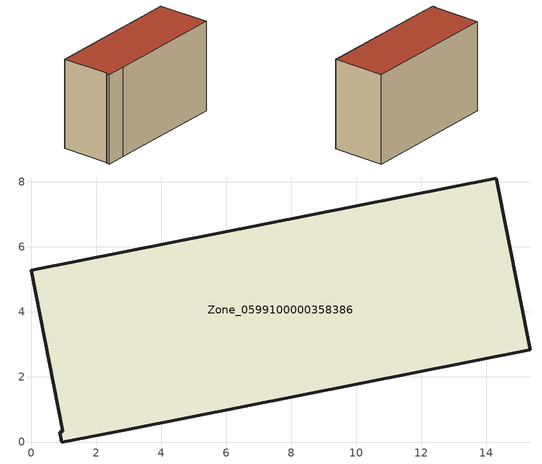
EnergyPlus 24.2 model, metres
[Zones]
Zone_0599100000358386
 floor ground (C_G): 0.88,0.3 0.98,0.32 0,5.28 14.31,8.12 15.35,2.84 3.02,0.39 0.94,0 z0
 wall outside (C_F): 0.98,0.32 0.88,0.3 0.94,0 3.02,0.39 15.35,2.84 14.31,8.12 0,5.28 0.98,0.32 z0:9.29
 roof outside (C_R): 14.31,8.12 0,5.28 0.98,0.32 0.88,0.3 0.94,0 3.02,0.39 15.35,2.84 z9.29
[BUILDING]
Pand.0599100000358386: North Axis=0; Terrain=City; Loads Convergence Tolerance Value=0.04; Temperature Convergence Tolerance Value=0.4; Solar Distribution=FullExterior; Maximum Number of Warmup Days=25; Minimum Number of Warmup Days=1
[Site:Location]
Rotterdam.The.Hague.AP_ZH_NLD Design_Conditions: Latitude=51.96; Longitude=4.45; Time Zone=1; Elevation=-4.5
[SITE:GROUNDTEMPERATURE:BUILDINGSURFACE]
18, 18, 18, 18, 18, 18, 18, 18, 18, 18, 18, 18
[MATERIAL] Thermal Absorptance=0.9; Solar Absorptance=0.7; Visible Absorptance=0.7
Name | Roughness | Thickness | Conductivity | Density | Specific Heat
G.TI.1992-2005 | MediumSmooth | 0.15 | 0.06 | 540 | 1210
F.TI.1992-2005 | Rough | 0.3 | 0.12 | 1920 | 840
R.TI.1992-2005 | MediumRough | 0.2 | 0.08 | 1500 | 1000
[CONSTRUCTION]
C_G: G.TI.1992-2005
C_F: F.TI.1992-2005
C_R: R.TI.1992-2005
[ZONE]
Zone_0599100000358386: Type=1; Multiplier=1; Ceiling Height=Autocalculate; Volume=Autocalculate; Floor Area=autocalculate; Part of Total Floor Area=Yes
[ZONEINFILTRATION:DESIGNFLOWRATE]
Infil_Zone_0599100000358386: Zone or ZoneList or Space or SpaceList=Zone_0599100000358386; Schedule=AlwaysOn; Design Flow Rate Calculation Method=Flow/Area; Flow Rate per Floor Area=0.0015; Constant Term Coefficient=1; Temperature Term Coefficient=0; Velocity Term Coefficient=0; Velocity Squared Term Coefficient=0
[HVACTEMPLATE:ZONE:IDEALLOADSAIRSYSTEM]
Zone_0599100000358386: Maximum Heating Supply Air Temperature=50; Minimum Cooling Supply Air Temperature=13; Maximum Heating Supply Air Humidity Ratio=0.0156; Minimum Cooling Supply Air Humidity Ratio=0.0077; Heating Limit=NoLimit; Cooling Limit=NoLimit; Dehumidification Control Type=ConstantSensibleHeatRatio; Cooling Sensible Heat Ratio=0.7; Dehumidification Setpoint=60; Humidification Control Type=None; Humidification Setpoint=30; Outdoor Air Method=None; Outdoor Air Flow Rate per Person=0.00944; Outdoor Air Flow Rate per Zone Floor Area=0; Outdoor Air Flow Rate per Zone=0; Demand Controlled Ventilation Type=None; Outdoor Air Economizer Type=NoEconomizer; Heat Recovery Type=None; Sensible Heat Recovery Effectiveness=0.7; Latent Heat Recovery Effectiveness=0.65
[ZONECONTROL:THERMOSTAT]
ThermostatControl_Zone_0599100000358386: Zone or ZoneList=Zone_0599100000358386; Control Type Schedule=DualSetpointControlType; Control 1=Thermostat_Zone_0599100000358386; Temperature Difference Between Cutout And Setpoint=0
[THERMOSTATSETPOINT:DUALSETPOINT]
Thermostat_Zone_0599100000358386: Heating Setpoint Temperature Schedule=HeatingSetpoint_Zone_0599100000358386; Cooling Setpoint Temperature Schedule=CoolingSetpoint_Zone_0599100000358386
[SCHEDULE:COMPACT]
HeatingSetpoint_Zone_0599100000358386: Through: 12/31, For: AllDays, Until: 24:00, 21
CoolingSetpoint_Zone_0599100000358386: Through: 12/31, For: AllDays, Until: 24:00, 24
DualSetpointControlType: Through: 12/31, For: AllDays, Until: 24:00, 4
AlwaysOn: Through: 12/31, For: AllDays, Until: 24:00, 1
